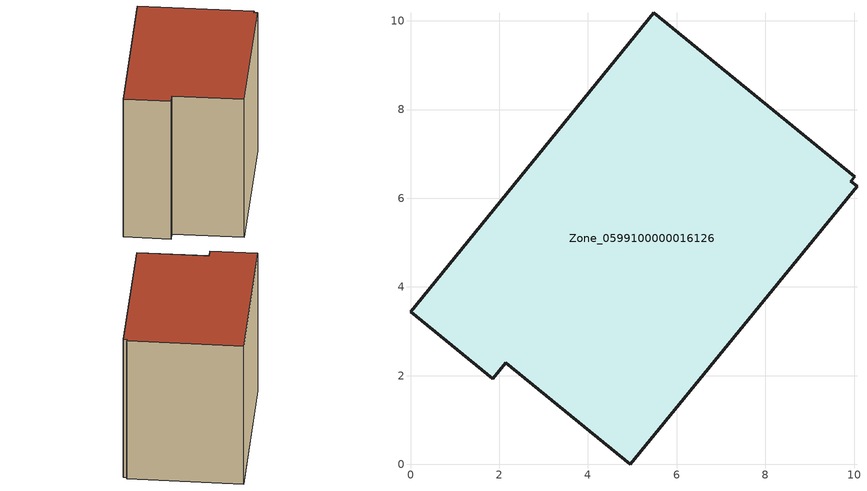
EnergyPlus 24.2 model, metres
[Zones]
Zone_0599100000016126
 floor ground (C_G): 0,3.44 5.48,10.19 10.01,6.49 9.92,6.39 10.06,6.27 4.95,0 2.14,2.29 1.85,1.93 z0
 wall outside (C_F): 5.48,10.19 0,3.44 1.85,1.93 2.14,2.29 4.95,0 10.06,6.27 9.92,6.39 10.01,6.49 5.48,10.19 z0:8.14
 roof outside (C_R): 10.01,6.49 5.48,10.19 0,3.44 1.85,1.93 2.14,2.29 4.95,0 10.06,6.27 9.92,6.39 z8.14
[BUILDING]
Pand.0599100000016126: North Axis=0; Terrain=City; Loads Convergence Tolerance Value=0.04; Temperature Convergence Tolerance Value=0.4; Solar Distribution=FullExterior; Maximum Number of Warmup Days=25; Minimum Number of Warmup Days=1
[Site:Location]
Rotterdam.The.Hague.AP_ZH_NLD Design_Conditions: Latitude=51.96; Longitude=4.45; Time Zone=1; Elevation=-4.5
[SITE:GROUNDTEMPERATURE:BUILDINGSURFACE]
18, 18, 18, 18, 18, 18, 18, 18, 18, 18, 18, 18
[MATERIAL] Thermal Absorptance=0.9; Solar Absorptance=0.7; Visible Absorptance=0.7
Name | Roughness | Thickness | Conductivity | Density | Specific Heat
G.TI.1946-1964 | MediumSmooth | 0.15 | 1 | 540 | 1210
F.TI.1946-1964 | Rough | 0.3 | 0.857143 | 1920 | 840
R.TI.1946-1964 | MediumRough | 0.2 | 0.277778 | 1500 | 1000
[CONSTRUCTION]
C_G: G.TI.1946-1964
C_F: F.TI.1946-1964
C_R: R.TI.1946-1964
[ZONE]
Zone_0599100000016126: Type=1; Multiplier=1; Ceiling Height=Autocalculate; Volume=Autocalculate; Floor Area=autocalculate; Part of Total Floor Area=Yes
[ZONEINFILTRATION:DESIGNFLOWRATE]
Infil_Zone_0599100000016126: Zone or ZoneList or Space or SpaceList=Zone_0599100000016126; Schedule=AlwaysOn; Design Flow Rate Calculation Method=Flow/Area; Flow Rate per Floor Area=0.003; Constant Term Coefficient=1; Temperature Term Coefficient=0; Velocity Term Coefficient=0; Velocity Squared Term Coefficient=0
[HVACTEMPLATE:ZONE:IDEALLOADSAIRSYSTEM]
Zone_0599100000016126: Maximum Heating Supply Air Temperature=50; Minimum Cooling Supply Air Temperature=13; Maximum Heating Supply Air Humidity Ratio=0.0156; Minimum Cooling Supply Air Humidity Ratio=0.0077; Heating Limit=NoLimit; Cooling Limit=NoLimit; Dehumidification Control Type=ConstantSensibleHeatRatio; Cooling Sensible Heat Ratio=0.7; Dehumidification Setpoint=60; Humidification Control Type=None; Humidification Setpoint=30; Outdoor Air Method=None; Outdoor Air Flow Rate per Person=0.00944; Outdoor Air Flow Rate per Zone Floor Area=0; Outdoor Air Flow Rate per Zone=0; Demand Controlled Ventilation Type=None; Outdoor Air Economizer Type=NoEconomizer; Heat Recovery Type=None; Sensible Heat Recovery Effectiveness=0.7; Latent Heat Recovery Effectiveness=0.65
[ZONECONTROL:THERMOSTAT]
ThermostatControl_Zone_0599100000016126: Zone or ZoneList=Zone_0599100000016126; Control Type Schedule=DualSetpointControlType; Control 1=Thermostat_Zone_0599100000016126; Temperature Difference Between Cutout And Setpoint=0
[THERMOSTATSETPOINT:DUALSETPOINT]
Thermostat_Zone_0599100000016126: Heating Setpoint Temperature Schedule=HeatingSetpoint_Zone_0599100000016126; Cooling Setpoint Temperature Schedule=CoolingSetpoint_Zone_0599100000016126
[SCHEDULE:COMPACT]
HeatingSetpoint_Zone_0599100000016126: Through: 12/31, For: AllDays, Until: 24:00, 21
CoolingSetpoint_Zone_0599100000016126: Through: 12/31, For: AllDays, Until: 24:00, 24
DualSetpointControlType: Through: 12/31, For: AllDays, Until: 24:00, 4
AlwaysOn: Through: 12/31, For: AllDays, Until: 24:00, 1
